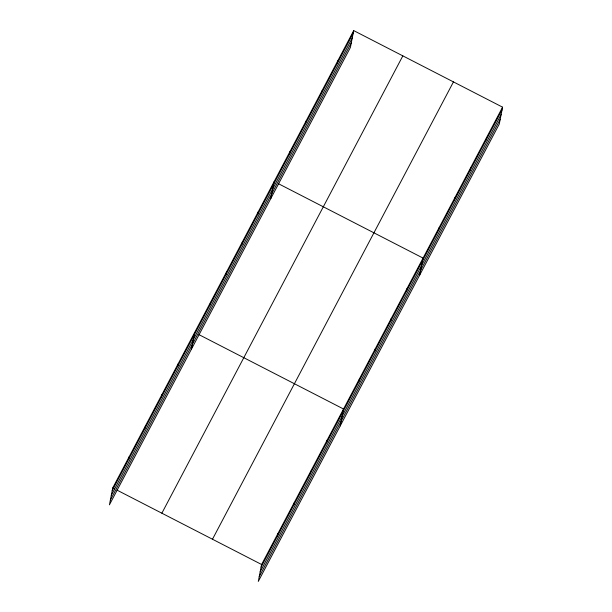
<?xml version="1.0" encoding="UTF-8"?>
<svg xmlns="http://www.w3.org/2000/svg" width="612" height="612" viewBox="0 0 612 612"><rect width="100%" height="100%" fill="white"/><g stroke="black" fill="none" stroke-linecap="round" stroke-linejoin="round"><path stroke-width="0.92" d="M353.705 30.6L112.738 487.925L109.426 504.831L350.393 47.499L353.705 30.6L502.574 107.169L499.262 124.075L258.295 581.4L261.607 564.501L502.574 107.169M128.612 459.451L129.124 456.827M144.998 428.354L145.511 425.73M161.384 397.257L161.897 394.633M177.771 366.16L178.283 363.536M191.357 349.337L194.67 332.438M210.061 304.875L210.574 302.252M225.958 274.696L226.478 272.065M241.862 244.509L242.383 241.885M257.767 214.33L258.287 211.698M270.871 198.418L274.191 181.519M289.575 153.964L290.088 151.332M305.48 123.777L305.992 121.153M321.384 93.59L321.897 90.966M337.288 63.411L337.801 60.787M277.481 536.028L277.993 533.396M293.867 504.931L294.38 502.299M310.253 473.833L310.766 471.202M326.64 442.728L327.152 440.104M340.218 425.906L343.539 409.007L198.908 334.611M358.923 381.452L359.443 378.82M374.827 351.265L375.347 348.641M390.731 321.086L391.252 318.454M406.636 290.899L407.156 288.275M419.74 274.995L423.053 258.088L278.422 183.699M438.444 230.533L438.957 227.909M454.349 200.346L454.861 197.722M470.253 170.167L470.766 167.543M486.158 139.98L486.67 137.356M112.225 490.549L353.193 33.224M111.3 495.261L352.267 37.936M110.351 500.119L351.311 42.794M161.866 513.193L402.834 55.868M212.486 539.226L453.446 81.901M261.095 567.125L502.062 109.8M260.169 571.837L501.136 114.513M259.22 576.688L500.18 119.363M112.738 487.925L114.436 488.797M116.976 490.105L261.607 564.501"/></g></svg>
